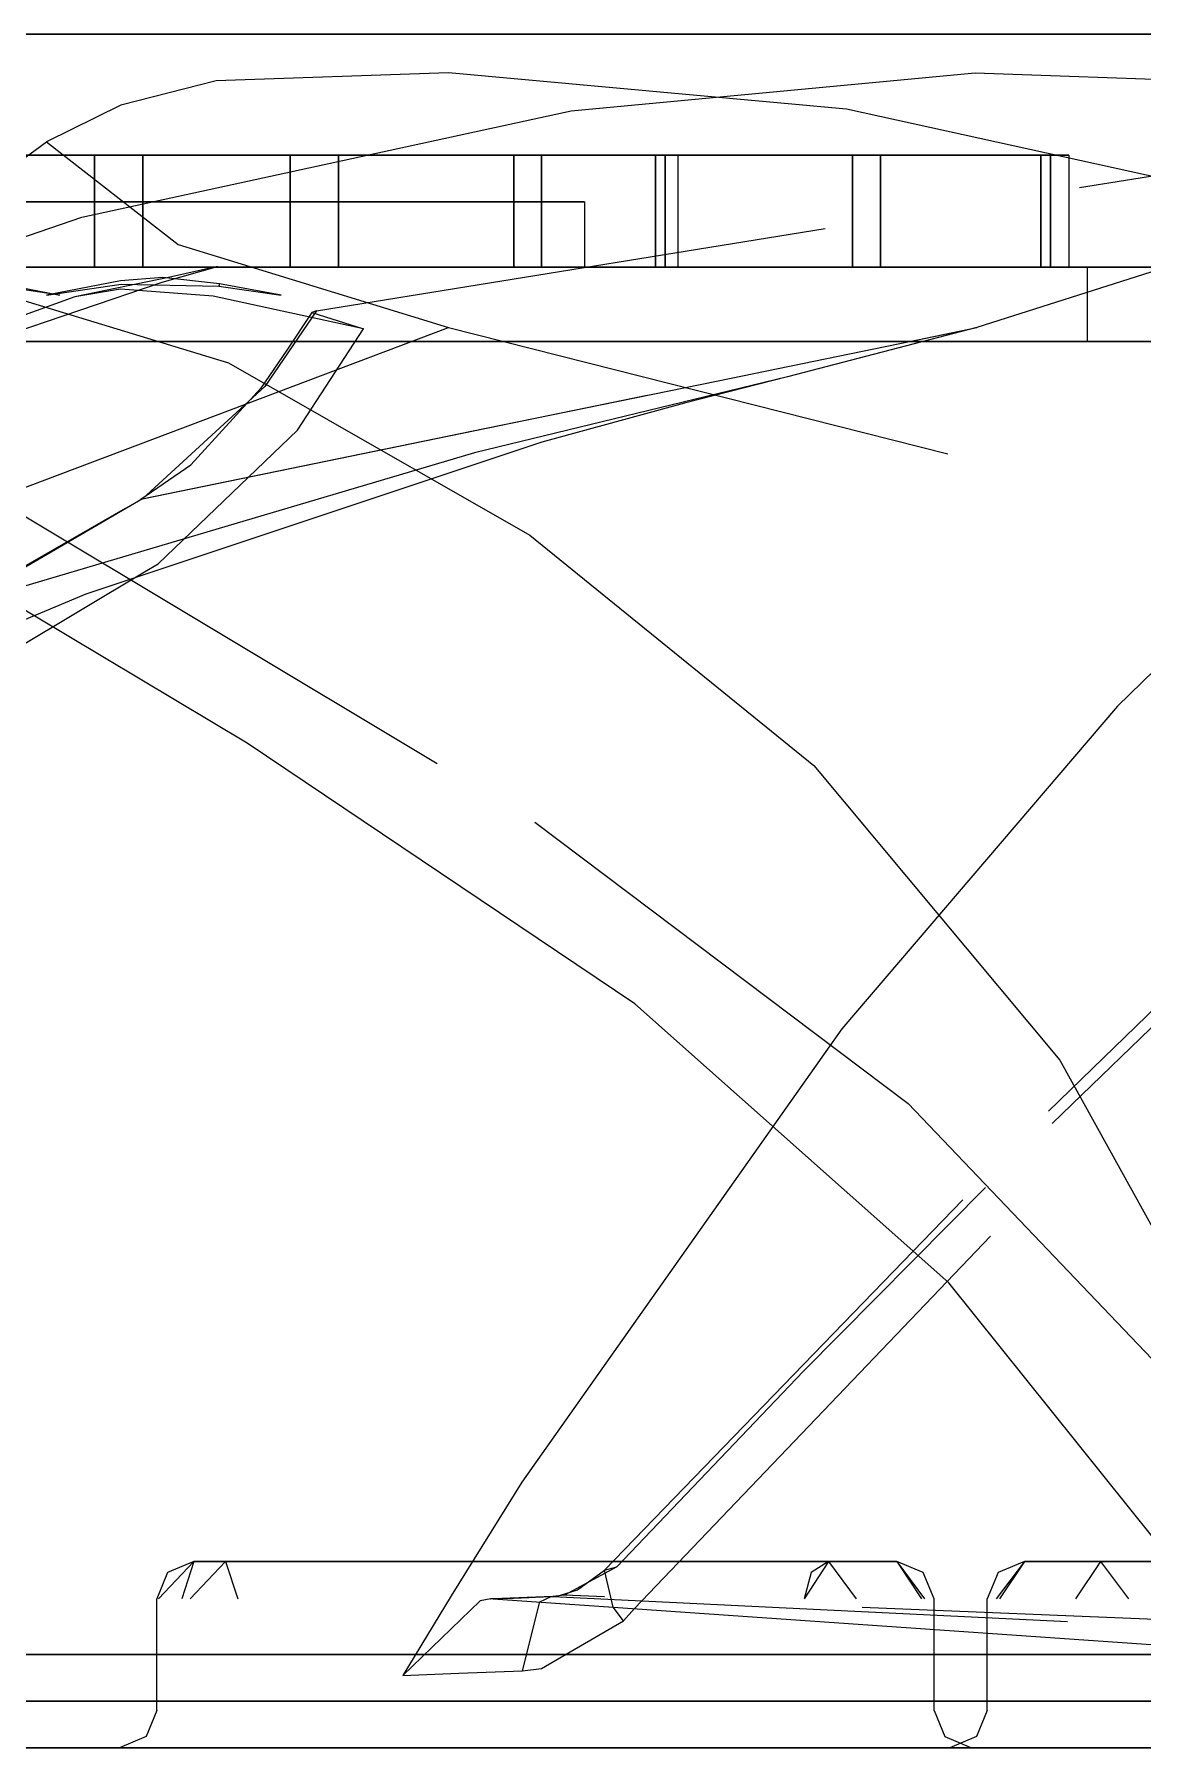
# Model space of a CAD drawing. Header units: metres. Extents: x 6 to 410, y 10 to 287.
# Drawn here: x 139.61 to 146.06, y 112.17 to 122.15 of the extents above; entities that cross this region are included whole.
import ezdxf

# ---------------------------------------------------------------- set-up
doc = ezdxf.new("R2010")
doc.units = ezdxf.units.M
doc.linetypes.add('DASHED', pattern=[4.5, 3, -1.5])
doc.layers.add('HIDDEN', color=9, linetype='DASHED')
doc.layers.add('VISIBLE', color=3, linetype='Continuous')

msp = doc.modelspace()

# ---------------------------------------------------------------- linework, layer by layer
at = {"layer": 'HIDDEN'}
for p, q in [((138.3383, 120.5362), (139.678, 121.5196)), ((141.2492, 120.5362), (147.3409, 121.5196)), ((139.9575, 121.4409), (139.9575, 120.7903)), ((141.0964, 121.4409), (139.9575, 121.4409)), ((139.9575, 120.7903), (139.9575, 121.4409)), ((139.9575, 121.4409), (141.0964, 121.4409)), ((140.2392, 120.7903), (140.2392, 121.4409)), ((140.2392, 121.4409), (141.3781, 121.4409)), ((140.2392, 121.4409), (140.2392, 120.7903)), ((141.3781, 121.4409), (140.2392, 121.4409)), ((141.0964, 120.7903), (141.0964, 121.4409)), ((141.0964, 121.4409), (141.0964, 120.7903)), ((141.3781, 121.4409), (141.3781, 120.7903)), ((141.3781, 120.7903), (141.3781, 121.4409)), ((142.3979, 121.4409), (142.3979, 120.7903)), ((144.3706, 121.4409), (142.3979, 121.4409)), ((142.3979, 120.7903), (142.3979, 121.4409)), ((142.3979, 121.4409), (144.3706, 121.4409)), ((142.5605, 120.7903), (142.5605, 121.4409)), ((142.5605, 121.4409), (144.5332, 121.4409)), ((142.5605, 121.4409), (142.5605, 120.7903)), ((144.5332, 121.4409), (142.5605, 121.4409)), ((143.2236, 121.4409), (143.2236, 120.7903)), ((145.4669, 121.4409), (143.2236, 121.4409)), ((143.2236, 120.7903), (143.2236, 121.4409)), ((143.2236, 121.4409), (145.4669, 121.4409)), ((143.2801, 121.4409), (143.2801, 120.7903)), ((143.2801, 120.7903), (143.2801, 121.4409)), ((145.5233, 121.4409), (143.2801, 121.4409)), ((143.2801, 121.4409), (145.5233, 121.4409)), ((143.3527, 121.4409), (143.3527, 120.7903)), ((144.3706, 120.7903), (144.3706, 121.4409)), ((144.3706, 121.4409), (144.3706, 120.7903)), ((144.5332, 121.4409), (144.5332, 120.7903)), ((144.5332, 120.7903), (144.5332, 121.4409)), ((145.4669, 120.7903), (145.4669, 121.4409)), ((145.4669, 121.4409), (145.4669, 120.7903)), ((145.5233, 120.7903), (145.5233, 121.4409)), ((145.5233, 121.4409), (145.5233, 120.7903)), ((145.63, 121.4409), (145.63, 120.7903)), ((142.8105, 121.1698), (142.8105, 120.7903)), ((139.9575, 120.7903), (141.0964, 120.7903)), ((141.0964, 120.7903), (139.9575, 120.7903)), ((141.3781, 120.7903), (140.2392, 120.7903)), ((140.2392, 120.7903), (141.3781, 120.7903)), ((142.3979, 120.7903), (144.3706, 120.7903)), ((144.3706, 120.7903), (142.3979, 120.7903)), ((144.5332, 120.7903), (142.5605, 120.7903)), ((142.5605, 120.7903), (144.5332, 120.7903)), ((143.2236, 120.7903), (145.4669, 120.7903)), ((145.4669, 120.7903), (143.2236, 120.7903)), ((143.2801, 120.7903), (145.5233, 120.7903)), ((145.5233, 120.7903), (143.2801, 120.7903)), ((145.7385, 120.3565), (145.7385, 120.7903)), ((139.3793, 119.442), (142.0178, 120.4385)), ((140.2372, 119.4412), (145.095, 120.4379)), ((140.7212, 113.2533), (140.5368, 113.2533)), ((140.5368, 113.2533), (140.7212, 113.2533)), ((144.2301, 113.2533), (144.6292, 113.2533)), ((144.6292, 113.2533), (144.2301, 113.2533)), ((145.8143, 113.2533), (145.371, 113.2533)), ((145.371, 113.2533), (145.8143, 113.2533)), ((142.626, 113.0498), (151.8207, 112.5992)), ((151.9197, 112.6761), (142.6942, 113.0576)), ((140.3199, 112.3858), (140.3199, 113.0365)), ((140.3199, 112.3858), (140.3199, 113.0365)), ((144.8461, 112.3858), (144.8461, 113.0365)), ((144.8461, 112.3858), (144.8461, 113.0365)), ((145.1541, 112.3858), (145.1541, 113.0365)), ((145.1541, 112.3858), (145.1541, 113.0365)), ((140.3086, 112.1689), (140.1243, 112.1689)), ((140.1243, 112.1689), (140.3086, 112.1689)), ((144.5524, 112.1689), (144.9516, 112.1689)), ((144.9516, 112.1689), (144.5524, 112.1689)), ((145.524, 112.1689), (145.0807, 112.1689)), ((145.0807, 112.1689), (145.524, 112.1689))]:
    msp.add_line(p, q, dxfattribs=at)
for points in [[(158.7857, 113.364), (157.0257, 115.3501), (155.2781, 116.868), (152.5574, 118.6884), (149.5259, 120.2246), (146.9989, 121.1234), (144.3348, 121.7092), (142.0193, 121.9203), (140.6666, 121.8751)], [(140.6666, 121.8751), (140.1107, 121.7325)], [(140.1107, 121.7325), (139.678, 121.5196)], [(139.678, 121.5196), (140.445, 120.9216)], [(139.9575, 121.4409), (139.7624, 121.4409), (139.564, 121.4409), (139.3625, 121.4409), (139.1581, 121.4409), (138.9511, 121.4409), (138.7417, 121.4409), (138.5301, 121.4409), (138.3165, 121.4409), (138.1013, 121.4409), (137.8847, 121.4409), (137.6668, 121.4409), (137.448, 121.4409), (137.2286, 121.4409), (137.0087, 121.4409)], [(137.0087, 121.4409), (137.3137, 121.4409), (137.6183, 121.4409), (137.9218, 121.4409), (138.2241, 121.4409), (138.5247, 121.4409), (138.8233, 121.4409), (139.1195, 121.4409), (139.4129, 121.4409), (139.7033, 121.4409), (139.9902, 121.4409), (140.2733, 121.4409), (140.5522, 121.4409), (140.8267, 121.4409), (141.0964, 121.4409)], [(137.0087, 121.4409), (137.2286, 121.4409), (137.448, 121.4409), (137.6668, 121.4409), (137.8847, 121.4409), (138.1013, 121.4409), (138.3165, 121.4409), (138.5301, 121.4409), (138.7417, 121.4409), (138.9511, 121.4409), (139.1581, 121.4409), (139.3625, 121.4409), (139.564, 121.4409), (139.7624, 121.4409), (139.9575, 121.4409)], [(141.0964, 121.4409), (140.8267, 121.4409), (140.5522, 121.4409), (140.2733, 121.4409), (139.9902, 121.4409), (139.7033, 121.4409), (139.4129, 121.4409), (139.1195, 121.4409), (138.8233, 121.4409), (138.5247, 121.4409), (138.2241, 121.4409), (137.9218, 121.4409), (137.6183, 121.4409), (137.3137, 121.4409), (137.0087, 121.4409)], [(142.3979, 121.4409), (142.2799, 121.4409), (142.1558, 121.4409), (142.0255, 121.4409), (141.8894, 121.4409), (141.7474, 121.4409), (141.5999, 121.4409), (141.4469, 121.4409), (141.2887, 121.4409), (141.1254, 121.4409), (140.9571, 121.4409), (140.7842, 121.4409), (140.6068, 121.4409), (140.425, 121.4409), (140.2392, 121.4409)], [(140.2392, 121.4409), (140.425, 121.4409), (140.6068, 121.4409), (140.7842, 121.4409), (140.9571, 121.4409), (141.1254, 121.4409), (141.2887, 121.4409), (141.4469, 121.4409), (141.5999, 121.4409), (141.7474, 121.4409), (141.8894, 121.4409), (142.0255, 121.4409), (142.1558, 121.4409), (142.2799, 121.4409), (142.3979, 121.4409)], [(141.3781, 121.4409), (141.6369, 121.4409), (141.8898, 121.4409), (142.1366, 121.4409), (142.3771, 121.4409), (142.6109, 121.4409), (142.8377, 121.4409), (143.0573, 121.4409), (143.2693, 121.4409), (143.4736, 121.4409), (143.67, 121.4409), (143.858, 121.4409), (144.0376, 121.4409), (144.2085, 121.4409), (144.3706, 121.4409)], [(144.3706, 121.4409), (144.2085, 121.4409), (144.0376, 121.4409), (143.858, 121.4409), (143.67, 121.4409), (143.4736, 121.4409), (143.2693, 121.4409), (143.0573, 121.4409), (142.8377, 121.4409), (142.6109, 121.4409), (142.3771, 121.4409), (142.1366, 121.4409), (141.8898, 121.4409), (141.6369, 121.4409), (141.3781, 121.4409)], [(143.2236, 121.4409), (143.1946, 121.4409), (143.1627, 121.4409), (143.1279, 121.4409), (143.0903, 121.4409), (143.0498, 121.4409), (143.0064, 121.4409), (142.9603, 121.4409), (142.9114, 121.4409), (142.8597, 121.4409), (142.8052, 121.4409), (142.7481, 121.4409), (142.6882, 121.4409), (142.6257, 121.4409), (142.5605, 121.4409)], [(142.5605, 121.4409), (142.6257, 121.4409), (142.6882, 121.4409), (142.7481, 121.4409), (142.8052, 121.4409), (142.8597, 121.4409), (142.9114, 121.4409), (142.9603, 121.4409), (143.0064, 121.4409), (143.0498, 121.4409), (143.0903, 121.4409), (143.1279, 121.4409), (143.1627, 121.4409), (143.1946, 121.4409), (143.2236, 121.4409)], [(143.2801, 121.4409), (143.2901, 121.4409), (143.2993, 121.4409), (143.3078, 121.4409), (143.3156, 121.4409), (143.3227, 121.4409), (143.329, 121.4409), (143.3345, 121.4409), (143.3393, 121.4409), (143.3434, 121.4409), (143.3468, 121.4409), (143.3494, 121.4409), (143.3512, 121.4409), (143.3523, 121.4409), (143.3527, 121.4409)], [(143.3527, 121.4409), (143.3523, 121.4409), (143.3512, 121.4409), (143.3494, 121.4409), (143.3468, 121.4409), (143.3434, 121.4409), (143.3393, 121.4409), (143.3345, 121.4409), (143.329, 121.4409), (143.3227, 121.4409), (143.3156, 121.4409), (143.3078, 121.4409), (143.2993, 121.4409), (143.2901, 121.4409), (143.2801, 121.4409)], [(144.5332, 121.4409), (144.626, 121.4409), (144.715, 121.4409), (144.8, 121.4409), (144.8811, 121.4409), (144.9582, 121.4409), (145.0313, 121.4409), (145.1003, 121.4409), (145.1652, 121.4409), (145.226, 121.4409), (145.2826, 121.4409), (145.335, 121.4409), (145.3832, 121.4409), (145.4272, 121.4409), (145.4669, 121.4409)], [(145.4669, 121.4409), (145.4272, 121.4409), (145.3832, 121.4409), (145.335, 121.4409), (145.2826, 121.4409), (145.226, 121.4409), (145.1652, 121.4409), (145.1003, 121.4409), (145.0313, 121.4409), (144.9582, 121.4409), (144.8811, 121.4409), (144.8, 121.4409), (144.715, 121.4409), (144.626, 121.4409), (144.5332, 121.4409)], [(145.5233, 121.4409), (145.538, 121.4409), (145.5516, 121.4409), (145.5641, 121.4409), (145.5755, 121.4409), (145.5859, 121.4409), (145.5952, 121.4409), (145.6033, 121.4409), (145.6104, 121.4409), (145.6164, 121.4409), (145.6213, 121.4409), (145.6251, 121.4409), (145.6279, 121.4409), (145.6295, 121.4409), (145.63, 121.4409)], [(145.63, 121.4409), (145.6295, 121.4409), (145.6279, 121.4409), (145.6251, 121.4409), (145.6213, 121.4409), (145.6164, 121.4409), (145.6104, 121.4409), (145.6033, 121.4409), (145.5952, 121.4409), (145.5859, 121.4409), (145.5755, 121.4409), (145.5641, 121.4409), (145.5516, 121.4409), (145.538, 121.4409), (145.5233, 121.4409)], [(136.846, 121.1698), (137.5138, 121.1698), (138.1732, 121.1698), (138.8159, 121.1698), (139.4339, 121.1698), (140.0193, 121.1698), (140.5648, 121.1698), (141.0635, 121.1698), (141.5092, 121.1698), (141.8963, 121.1698), (142.2198, 121.1698), (142.4758, 121.1698), (142.6609, 121.1698), (142.773, 121.1698), (142.8105, 121.1698)], [(142.8105, 121.1698), (142.773, 121.1698), (142.6609, 121.1698), (142.4758, 121.1698), (142.2198, 121.1698), (141.8963, 121.1698), (141.5092, 121.1698), (141.0635, 121.1698), (140.5648, 121.1698), (140.0193, 121.1698), (139.4339, 121.1698), (138.8159, 121.1698), (138.1732, 121.1698), (137.5138, 121.1698), (136.846, 121.1698)], [(140.445, 120.9216), (142.0178, 120.4385)], [(126.6522, 120.7903), (126.9078, 120.7903), (127.6617, 120.7903), (128.8762, 120.7903), (130.4903, 120.7903), (132.4231, 120.7903), (134.5777, 120.7903), (136.846, 120.7903), (139.1143, 120.7903), (141.2689, 120.7903), (143.2017, 120.7903), (144.8158, 120.7903), (146.0303, 120.7903), (146.7842, 120.7903), (147.0398, 120.7903)], [(147.0398, 120.7903), (146.7842, 120.7903), (146.0303, 120.7903), (144.8158, 120.7903), (143.2017, 120.7903), (141.2689, 120.7903), (139.1143, 120.7903), (136.846, 120.7903), (134.5777, 120.7903), (132.4231, 120.7903), (130.4903, 120.7903), (128.8762, 120.7903), (127.6617, 120.7903), (126.9078, 120.7903), (126.6522, 120.7903)], [(145.7385, 120.7903), (145.5155, 120.7903), (144.8578, 120.7903), (143.7984, 120.7903), (142.3904, 120.7903), (140.7043, 120.7903), (138.8248, 120.7903), (136.846, 120.7903), (134.8672, 120.7903), (132.9877, 120.7903), (131.3016, 120.7903), (129.8936, 120.7903), (128.8342, 120.7903), (128.1765, 120.7903), (127.9535, 120.7903)], [(127.9535, 120.7903), (128.1765, 120.7903), (128.8342, 120.7903), (129.8936, 120.7903), (131.3016, 120.7903), (132.9877, 120.7903), (134.8672, 120.7903), (136.846, 120.7903), (138.8248, 120.7903), (140.7043, 120.7903), (142.3904, 120.7903), (143.7984, 120.7903), (144.8578, 120.7903), (145.5155, 120.7903), (145.7385, 120.7903)], [(135.9156, 118.6656), (137.4235, 119.5409), (139.2086, 120.3146), (140.3517, 120.7026), (140.674, 120.794)], [(136.846, 120.7903), (138.0177, 120.7903), (139.1747, 120.7903), (140.3024, 120.7903), (141.3866, 120.7903), (142.4137, 120.7903), (143.3708, 120.7903), (144.2458, 120.7903), (145.0278, 120.7903), (145.7069, 120.7903), (146.2746, 120.7903), (146.7237, 120.7903), (147.0486, 120.7903), (147.2451, 120.7903), (147.3109, 120.7903)], [(147.3109, 120.7903), (147.2451, 120.7903), (147.0486, 120.7903), (146.7237, 120.7903), (146.2746, 120.7903), (145.7069, 120.7903), (145.0278, 120.7903), (144.2458, 120.7903), (143.3708, 120.7903), (142.4137, 120.7903), (141.3866, 120.7903), (140.3024, 120.7903), (139.1747, 120.7903), (138.0177, 120.7903), (136.846, 120.7903)], [(136.846, 120.7903), (137.5138, 120.7903), (138.1732, 120.7903), (138.8159, 120.7903), (139.4339, 120.7903), (140.0193, 120.7903), (140.5648, 120.7903), (141.0635, 120.7903), (141.5092, 120.7903), (141.8963, 120.7903), (142.2198, 120.7903), (142.4758, 120.7903), (142.6609, 120.7903), (142.773, 120.7903), (142.8105, 120.7903)], [(142.8105, 120.7903), (142.773, 120.7903), (142.6609, 120.7903), (142.4758, 120.7903), (142.2198, 120.7903), (141.8963, 120.7903), (141.5092, 120.7903), (141.0635, 120.7903), (140.5648, 120.7903), (140.0193, 120.7903), (139.4339, 120.7903), (138.8159, 120.7903), (138.1732, 120.7903), (137.5138, 120.7903), (136.846, 120.7903)], [(137.0087, 120.7903), (137.2286, 120.7903), (137.448, 120.7903), (137.6668, 120.7903), (137.8847, 120.7903), (138.1013, 120.7903), (138.3165, 120.7903), (138.5301, 120.7903), (138.7417, 120.7903), (138.9511, 120.7903), (139.1581, 120.7903), (139.3625, 120.7903), (139.564, 120.7903), (139.7624, 120.7903), (139.9575, 120.7903)], [(141.0964, 120.7903), (140.8267, 120.7903), (140.5522, 120.7903), (140.2733, 120.7903), (139.9902, 120.7903), (139.7033, 120.7903), (139.4129, 120.7903), (139.1195, 120.7903), (138.8233, 120.7903), (138.5247, 120.7903), (138.2241, 120.7903), (137.9218, 120.7903), (137.6183, 120.7903), (137.3137, 120.7903), (137.0087, 120.7903)], [(139.9575, 120.7903), (139.7624, 120.7903), (139.564, 120.7903), (139.3625, 120.7903), (139.1581, 120.7903), (138.9511, 120.7903), (138.7417, 120.7903), (138.5301, 120.7903), (138.3165, 120.7903), (138.1013, 120.7903), (137.8847, 120.7903), (137.6668, 120.7903), (137.448, 120.7903), (137.2286, 120.7903), (137.0087, 120.7903)], [(137.0087, 120.7903), (137.3137, 120.7903), (137.6183, 120.7903), (137.9218, 120.7903), (138.2241, 120.7903), (138.5247, 120.7903), (138.8233, 120.7903), (139.1195, 120.7903), (139.4129, 120.7903), (139.7033, 120.7903), (139.9902, 120.7903), (140.2733, 120.7903), (140.5522, 120.7903), (140.8267, 120.7903), (141.0964, 120.7903)], [(140.674, 120.794), (140.3886, 120.7305), (139.8434, 120.6167)], [(140.3558, 120.7297), (140.1091, 120.711)], [(140.2392, 120.7903), (140.425, 120.7903), (140.6068, 120.7903), (140.7842, 120.7903), (140.9571, 120.7903), (141.1254, 120.7903), (141.2887, 120.7903), (141.4469, 120.7903), (141.5999, 120.7903), (141.7474, 120.7903), (141.8894, 120.7903), (142.0255, 120.7903), (142.1558, 120.7903), (142.2799, 120.7903), (142.3979, 120.7903)], [(142.3979, 120.7903), (142.2799, 120.7903), (142.1558, 120.7903), (142.0255, 120.7903), (141.8894, 120.7903), (141.7474, 120.7903), (141.5999, 120.7903), (141.4469, 120.7903), (141.2887, 120.7903), (141.1254, 120.7903), (140.9571, 120.7903), (140.7842, 120.7903), (140.6068, 120.7903), (140.425, 120.7903), (140.2392, 120.7903)], [(140.6851, 120.6935), (140.3558, 120.7297)], [(144.3706, 120.7903), (144.2085, 120.7903), (144.0376, 120.7903), (143.858, 120.7903), (143.67, 120.7903), (143.4736, 120.7903), (143.2693, 120.7903), (143.0573, 120.7903), (142.8377, 120.7903), (142.6109, 120.7903), (142.3771, 120.7903), (142.1366, 120.7903), (141.8898, 120.7903), (141.6369, 120.7903), (141.3781, 120.7903)], [(141.3781, 120.7903), (141.6369, 120.7903), (141.8898, 120.7903), (142.1366, 120.7903), (142.3771, 120.7903), (142.6109, 120.7903), (142.8377, 120.7903), (143.0573, 120.7903), (143.2693, 120.7903), (143.4736, 120.7903), (143.67, 120.7903), (143.858, 120.7903), (144.0376, 120.7903), (144.2085, 120.7903), (144.3706, 120.7903)], [(142.5605, 120.7903), (142.6257, 120.7903), (142.6882, 120.7903), (142.7481, 120.7903), (142.8052, 120.7903), (142.8597, 120.7903), (142.9114, 120.7903), (142.9603, 120.7903), (143.0064, 120.7903), (143.0498, 120.7903), (143.0903, 120.7903), (143.1279, 120.7903), (143.1627, 120.7903), (143.1946, 120.7903), (143.2236, 120.7903)], [(143.2236, 120.7903), (143.1946, 120.7903), (143.1627, 120.7903), (143.1279, 120.7903), (143.0903, 120.7903), (143.0498, 120.7903), (143.0064, 120.7903), (142.9603, 120.7903), (142.9114, 120.7903), (142.8597, 120.7903), (142.8052, 120.7903), (142.7481, 120.7903), (142.6882, 120.7903), (142.6257, 120.7903), (142.5605, 120.7903)], [(143.2801, 120.7903), (143.2901, 120.7903), (143.2993, 120.7903), (143.3078, 120.7903), (143.3156, 120.7903), (143.3227, 120.7903), (143.329, 120.7903), (143.3345, 120.7903), (143.3393, 120.7903), (143.3434, 120.7903), (143.3468, 120.7903), (143.3494, 120.7903), (143.3512, 120.7903), (143.3523, 120.7903), (143.3527, 120.7903)], [(143.3527, 120.7903), (143.3523, 120.7903), (143.3512, 120.7903), (143.3494, 120.7903), (143.3468, 120.7903), (143.3434, 120.7903), (143.3393, 120.7903), (143.3345, 120.7903), (143.329, 120.7903), (143.3227, 120.7903), (143.3156, 120.7903), (143.3078, 120.7903), (143.2993, 120.7903), (143.2901, 120.7903), (143.2801, 120.7903)], [(145.4669, 120.7903), (145.4272, 120.7903), (145.3832, 120.7903), (145.335, 120.7903), (145.2826, 120.7903), (145.226, 120.7903), (145.1652, 120.7903), (145.1003, 120.7903), (145.0313, 120.7903), (144.9582, 120.7903), (144.8811, 120.7903), (144.8, 120.7903), (144.715, 120.7903), (144.626, 120.7903), (144.5332, 120.7903)], [(144.5332, 120.7903), (144.626, 120.7903), (144.715, 120.7903), (144.8, 120.7903), (144.8811, 120.7903), (144.9582, 120.7903), (145.0313, 120.7903), (145.1003, 120.7903), (145.1652, 120.7903), (145.226, 120.7903), (145.2826, 120.7903), (145.335, 120.7903), (145.3832, 120.7903), (145.4272, 120.7903), (145.4669, 120.7903)], [(145.5233, 120.7903), (145.538, 120.7903), (145.5516, 120.7903), (145.5641, 120.7903), (145.5755, 120.7903), (145.5859, 120.7903), (145.5952, 120.7903), (145.6033, 120.7903), (145.6104, 120.7903), (145.6164, 120.7903), (145.6213, 120.7903), (145.6251, 120.7903), (145.6279, 120.7903), (145.6295, 120.7903), (145.63, 120.7903)], [(145.63, 120.7903), (145.6295, 120.7903), (145.6279, 120.7903), (145.6251, 120.7903), (145.6213, 120.7903), (145.6164, 120.7903), (145.6104, 120.7903), (145.6033, 120.7903), (145.5952, 120.7903), (145.5859, 120.7903), (145.5755, 120.7903), (145.5641, 120.7903), (145.5516, 120.7903), (145.538, 120.7903), (145.5233, 120.7903)], [(139.7563, 120.6276), (139.3196, 120.6915)], [(139.3223, 120.711), (139.7563, 120.6276)], [(139.3232, 120.6623), (140.738, 120.2325), (142.4924, 119.23), (144.1454, 117.8888), (145.5781, 116.1724), (146.9355, 113.7152)], [(140.1091, 120.711), (139.6788, 120.6276)], [(139.6788, 120.6276), (140.1128, 120.6915)], [(140.1092, 120.6623), (139.8434, 120.6167)], [(140.6477, 120.6216), (140.1092, 120.6623)], [(140.1128, 120.6915), (140.6823, 120.6782)], [(141.5234, 120.4303), (140.6477, 120.6216)], [(140.6851, 120.6935), (140.6823, 120.6782)], [(140.6823, 120.6782), (141.0453, 120.6276)], [(141.0453, 120.6276), (140.6851, 120.6935)], [(139.8434, 120.6167), (138.3415, 120.0779), (136.846, 119.2615)], [(141.2234, 120.5262), (141.0767, 120.3074), (140.9255, 120.0845)], [(141.2492, 120.5362), (140.9487, 120.0942)], [(141.2492, 120.5362), (141.2234, 120.5262)], [(141.2234, 120.5262), (141.5234, 120.4303)], [(141.1397, 119.8403), (141.5234, 120.4303)], [(142.0178, 120.4385), (146.5346, 119.2964), (149.7082, 118.2269), (153.6674, 116.4797), (156.3257, 114.8925), (158.5111, 113.1416)], [(147.0398, 120.3565), (146.7842, 120.3565), (146.0303, 120.3565), (144.8158, 120.3565), (143.2017, 120.3565), (141.2689, 120.3565), (139.1143, 120.3565), (136.846, 120.3565), (134.5777, 120.3565), (132.4231, 120.3565), (130.4903, 120.3565), (128.8762, 120.3565), (127.6617, 120.3565), (126.9078, 120.3565), (126.6522, 120.3565)], [(126.6522, 120.3565), (126.9078, 120.3565), (127.6617, 120.3565), (128.8762, 120.3565), (130.4903, 120.3565), (132.4231, 120.3565), (134.5777, 120.3565), (136.846, 120.3565), (139.1143, 120.3565), (141.2689, 120.3565), (143.2017, 120.3565), (144.8158, 120.3565), (146.0303, 120.3565), (146.7842, 120.3565), (147.0398, 120.3565)], [(127.9535, 120.3565), (128.1765, 120.3565), (128.8342, 120.3565), (129.8936, 120.3565), (131.3016, 120.3565), (132.9877, 120.3565), (134.8672, 120.3565), (136.846, 120.3565), (138.8248, 120.3565), (140.7043, 120.3565), (142.3904, 120.3565), (143.7984, 120.3565), (144.8578, 120.3565), (145.5155, 120.3565), (145.7385, 120.3565)], [(145.7385, 120.3565), (145.5155, 120.3565), (144.8578, 120.3565), (143.7984, 120.3565), (142.3904, 120.3565), (140.7043, 120.3565), (138.8248, 120.3565), (136.846, 120.3565), (134.8672, 120.3565), (132.9877, 120.3565), (131.3016, 120.3565), (129.8936, 120.3565), (128.8342, 120.3565), (128.1765, 120.3565), (127.9535, 120.3565)], [(140.2361, 119.441), (142.2278, 119.8497), (143.5883, 120.1288), (144.2866, 120.2721), (144.9854, 120.4155)], [(140.2281, 119.438), (140.5184, 119.6394), (140.9255, 120.0844)], [(140.9487, 120.0942), (140.2372, 119.4412)], [(140.3274, 119.0621), (141.1397, 119.8403)], [(140.2372, 119.4412), (136.0382, 116.9876)], [(136.0468, 116.9931), (137.5367, 117.891), (140.2281, 119.4381)], [(139.3793, 119.442), (142.5216, 117.5584), (144.6939, 115.9206), (146.2846, 114.2521), (147.0532, 113.2217)], [(149.0327, 119.4411), (147.6893, 117.8889), (145.1455, 115.4309), (144.0828, 114.3595), (142.9988, 113.2217)], [(142.9268, 113.2026), (145.5109, 115.8759), (146.3128, 116.653), (147.4617, 117.7731), (148.0767, 118.4309), (148.7769, 119.3118)], [(146.5072, 112.9082), (144.9315, 114.8755), (143.103, 116.5007), (140.8465, 118.018), (139.101, 119.0621)], [(140.248, 119.0149), (140.3274, 119.0621)], [(143.1007, 112.9792), (146.6978, 116.7393), (148.732, 119.0621)], [(140.5368, 113.2533), (140.3834, 113.1898), (140.3199, 113.0365)], [(140.5368, 113.2533), (140.3834, 113.1898), (140.3199, 113.0365)], [(140.5368, 113.2533), (140.3305, 113.0365)], [(140.5368, 113.2533), (140.3305, 113.0365)], [(140.5368, 113.2533), (140.4658, 113.0365)], [(140.5368, 113.2533), (140.4658, 113.0365)], [(140.7212, 113.2533), (140.5149, 113.0365)], [(140.7212, 113.2533), (140.5149, 113.0365)], [(140.5368, 113.2533), (140.825, 113.2533), (141.1102, 113.2533), (141.3923, 113.2533), (141.6711, 113.2533), (141.9463, 113.2533), (142.2177, 113.2533), (142.4851, 113.2533), (142.7484, 113.2533), (143.0074, 113.2533), (143.2617, 113.2533), (143.5114, 113.2533), (143.7561, 113.2533), (143.9957, 113.2533), (144.2301, 113.2533)], [(144.2301, 113.2533), (143.9957, 113.2533), (143.7561, 113.2533), (143.5114, 113.2533), (143.2617, 113.2533), (143.0074, 113.2533), (142.7484, 113.2533), (142.4851, 113.2533), (142.2177, 113.2533), (141.9463, 113.2533), (141.6711, 113.2533), (141.3923, 113.2533), (141.1102, 113.2533), (140.825, 113.2533), (140.5368, 113.2533)], [(140.7212, 113.2533), (140.7919, 113.0365)], [(144.6292, 113.2533), (144.3814, 113.2533), (144.128, 113.2533), (143.8692, 113.2533), (143.6051, 113.2533), (143.3359, 113.2533), (143.062, 113.2533), (142.7834, 113.2533), (142.5003, 113.2533), (142.2131, 113.2533), (141.9218, 113.2533), (141.6268, 113.2533), (141.3282, 113.2533), (141.0262, 113.2533), (140.7212, 113.2533)], [(140.7212, 113.2533), (141.0262, 113.2533), (141.3282, 113.2533), (141.6268, 113.2533), (141.9218, 113.2533), (142.2131, 113.2533), (142.5003, 113.2533), (142.7834, 113.2533), (143.062, 113.2533), (143.3359, 113.2533), (143.6051, 113.2533), (143.8692, 113.2533), (144.128, 113.2533), (144.3814, 113.2533), (144.6292, 113.2533)], [(140.7212, 113.2533), (140.7919, 113.0365)], [(144.2301, 113.2533), (144.0881, 113.0365)], [(144.2301, 113.2533), (144.1296, 113.1898), (144.0881, 113.0365)], [(144.2301, 113.2533), (144.3912, 113.0365)], [(144.2301, 113.2533), (144.3912, 113.0365)], [(144.6292, 113.2533), (144.7714, 113.0365)], [(144.6292, 113.2533), (144.7904, 113.0365)], [(144.6292, 113.2533), (144.7904, 113.0365)], [(144.6292, 113.2533), (144.7714, 113.0365)], [(144.8461, 113.0365), (144.7826, 113.1898), (144.6292, 113.2533)], [(144.8461, 113.0365), (144.7826, 113.1898), (144.6292, 113.2533)], [(145.371, 113.2533), (145.2176, 113.1898), (145.1541, 113.0365)], [(145.371, 113.2533), (145.2176, 113.1898), (145.1541, 113.0365)], [(145.371, 113.2533), (145.207, 113.0365)], [(145.371, 113.2533), (145.207, 113.0365)], [(145.371, 113.2533), (145.2258, 113.0365)], [(145.371, 113.2533), (145.2258, 113.0365)], [(145.371, 113.2533), (145.5684, 113.2533), (145.7595, 113.2533), (145.9439, 113.2533), (146.1217, 113.2533), (146.2925, 113.2533), (146.4564, 113.2533), (146.6133, 113.2533), (146.7629, 113.2533), (146.9052, 113.2533), (147.04, 113.2533), (147.1673, 113.2533), (147.2871, 113.2533), (147.3991, 113.2533), (147.5033, 113.2533)], [(147.5033, 113.2533), (147.3991, 113.2533), (147.2871, 113.2533), (147.1673, 113.2533), (147.04, 113.2533), (146.9052, 113.2533), (146.7629, 113.2533), (146.6133, 113.2533), (146.4564, 113.2533), (146.2925, 113.2533), (146.1217, 113.2533), (145.9439, 113.2533), (145.7595, 113.2533), (145.5684, 113.2533), (145.371, 113.2533)], [(145.8143, 113.2533), (145.6692, 113.0365)], [(145.8143, 113.2533), (145.6692, 113.0365)], [(145.8143, 113.2533), (145.9781, 113.0365)], [(148.0706, 113.2533), (147.9606, 113.2533), (147.8423, 113.2533), (147.7158, 113.2533), (147.5812, 113.2533), (147.4386, 113.2533), (147.2881, 113.2533), (147.1298, 113.2533), (146.9638, 113.2533), (146.7903, 113.2533), (146.6094, 113.2533), (146.4212, 113.2533), (146.2258, 113.2533), (146.0235, 113.2533), (145.8143, 113.2533)], [(145.8143, 113.2533), (146.0235, 113.2533), (146.2258, 113.2533), (146.4212, 113.2533), (146.6094, 113.2533), (146.7903, 113.2533), (146.9638, 113.2533), (147.1298, 113.2533), (147.2881, 113.2533), (147.4386, 113.2533), (147.5812, 113.2533), (147.7158, 113.2533), (147.8423, 113.2533), (147.9606, 113.2533), (148.0706, 113.2533)], [(145.8143, 113.2533), (145.9781, 113.0365)], [(142.6703, 113.0565), (142.7686, 113.0879), (142.9265, 113.2023)], [(142.9988, 113.2217), (142.6942, 113.0576)], [(142.9266, 113.2023), (142.9268, 113.2026)], [(142.9777, 112.9878), (142.9266, 113.2023)], [(142.9268, 113.2026), (142.9988, 113.2217)], [(142.2657, 113.0367), (142.3108, 113.0379), (142.3556, 113.0391), (142.3989, 113.0402), (142.4415, 113.0416), (142.4858, 113.0435), (142.5254, 113.0453), (142.6155, 113.0499)], [(142.626, 113.0498), (142.2778, 113.0365)], [(142.5496, 113.0175), (142.6155, 113.0499)], [(142.6155, 113.0499), (142.6426, 113.0522), (142.6703, 113.0565)], [(142.6155, 113.0499), (142.6155, 113.0499)], [(142.6155, 113.0499), (142.626, 113.0498)], [(142.6942, 113.0576), (142.626, 113.0498)], [(147.4736, 112.7111), (147.2071, 112.7111), (146.4211, 112.7111), (145.155, 112.7111), (143.4722, 112.7111), (141.4571, 112.7111), (139.2109, 112.7111), (136.846, 112.7111), (134.4811, 112.7111), (132.2349, 112.7111), (130.2198, 112.7111), (128.537, 112.7111), (127.2709, 112.7111), (126.4849, 112.7111), (126.2184, 112.7111)], [(126.2184, 112.7111), (126.4849, 112.7111), (127.2709, 112.7111), (128.537, 112.7111), (130.2198, 112.7111), (132.2349, 112.7111), (134.4811, 112.7111), (136.846, 112.7111), (139.2109, 112.7111), (141.4571, 112.7111), (143.4722, 112.7111), (145.155, 112.7111), (146.4211, 112.7111), (147.2071, 112.7111), (147.4736, 112.7111)], [(126.3811, 112.7111), (126.6435, 112.7111), (127.4174, 112.7111), (128.6642, 112.7111), (130.3212, 112.7111), (132.3055, 112.7111), (134.5173, 112.7111), (136.846, 112.7111), (139.1747, 112.7111), (141.3866, 112.7111), (143.3708, 112.7111), (145.0278, 112.7111), (146.2746, 112.7111), (147.0486, 112.7111), (147.3109, 112.7111)], [(147.3109, 112.7111), (147.0486, 112.7111), (146.2746, 112.7111), (145.0278, 112.7111), (143.3708, 112.7111), (141.3866, 112.7111), (139.1747, 112.7111), (136.846, 112.7111), (134.5173, 112.7111), (132.3055, 112.7111), (130.3212, 112.7111), (128.6642, 112.7111), (127.4174, 112.7111), (126.6435, 112.7111), (126.3811, 112.7111)], [(136.846, 112.44), (138.0177, 112.44), (139.1747, 112.44), (140.3024, 112.44), (141.3866, 112.44), (142.4137, 112.44), (143.3708, 112.44), (144.2458, 112.44), (145.0278, 112.44), (145.7069, 112.44), (146.2746, 112.44), (146.7237, 112.44), (147.0486, 112.44), (147.2451, 112.44), (147.3109, 112.44)], [(147.3109, 112.44), (147.2451, 112.44), (147.0486, 112.44), (146.7237, 112.44), (146.2746, 112.44), (145.7069, 112.44), (145.0278, 112.44), (144.2458, 112.44), (143.3708, 112.44), (142.4137, 112.44), (141.3866, 112.44), (140.3024, 112.44), (139.1747, 112.44), (138.0177, 112.44), (136.846, 112.44)], [(140.3199, 112.3858), (140.2576, 112.2336), (140.103, 112.1689)], [(140.3199, 112.3858), (140.2576, 112.2336), (140.103, 112.1689)], [(144.8461, 112.3858), (144.9084, 112.2336), (145.063, 112.1689)], [(144.8461, 112.3858), (144.9084, 112.2336), (145.063, 112.1689)], [(145.1541, 112.3858), (145.0917, 112.2336), (144.9372, 112.1689)], [(145.1541, 112.3858), (145.0917, 112.2336), (144.9372, 112.1689)], [(149.7509, 112.1689), (149.6698, 112.1689), (149.4274, 112.1689), (149.0268, 112.1689), (148.4729, 112.1689), (147.7729, 112.1689), (146.9355, 112.1689), (145.9712, 112.1689), (144.8921, 112.1689), (143.7118, 112.1689), (142.4452, 112.1689), (141.1082, 112.1689), (139.7176, 112.1689), (138.2909, 112.1689), (136.846, 112.1689)], [(136.846, 112.1689), (138.0481, 112.1689), (139.235, 112.1689), (140.3919, 112.1689), (141.5042, 112.1689), (142.5579, 112.1689), (143.5398, 112.1689), (144.4375, 112.1689), (145.2398, 112.1689), (145.9365, 112.1689), (146.5188, 112.1689), (146.9796, 112.1689), (147.3129, 112.1689), (147.5145, 112.1689), (147.582, 112.1689)], [(147.582, 112.1689), (147.5145, 112.1689), (147.3129, 112.1689), (146.9796, 112.1689), (146.5188, 112.1689), (145.9365, 112.1689), (145.2398, 112.1689), (144.4375, 112.1689), (143.5398, 112.1689), (142.5579, 112.1689), (141.5042, 112.1689), (140.3919, 112.1689), (139.235, 112.1689), (138.0481, 112.1689), (136.846, 112.1689)], [(140.1243, 112.1689), (140.1214, 112.1689), (140.1187, 112.1689), (140.1162, 112.1689), (140.1139, 112.1689), (140.1118, 112.1689), (140.11, 112.1689), (140.1084, 112.1689), (140.107, 112.1689), (140.1058, 112.1689), (140.1048, 112.1689), (140.104, 112.1689), (140.1035, 112.1689), (140.1031, 112.1689), (140.103, 112.1689)], [(140.103, 112.1689), (140.1047, 112.1689), (140.1098, 112.1689), (140.1182, 112.1689), (140.1299, 112.1689), (140.1447, 112.1689), (140.1626, 112.1689), (140.1834, 112.1689), (140.207, 112.1689), (140.2332, 112.1689), (140.2617, 112.1689), (140.2924, 112.1689), (140.325, 112.1689), (140.3592, 112.1689), (140.3949, 112.1689)], [(140.3949, 112.1689), (140.3592, 112.1689), (140.325, 112.1689), (140.2924, 112.1689), (140.2617, 112.1689), (140.2332, 112.1689), (140.207, 112.1689), (140.1834, 112.1689), (140.1626, 112.1689), (140.1447, 112.1689), (140.1299, 112.1689), (140.1182, 112.1689), (140.1098, 112.1689), (140.1047, 112.1689), (140.103, 112.1689)], [(140.103, 112.1689), (140.1031, 112.1689), (140.1035, 112.1689), (140.104, 112.1689), (140.1048, 112.1689), (140.1058, 112.1689), (140.107, 112.1689), (140.1084, 112.1689), (140.11, 112.1689), (140.1118, 112.1689), (140.1139, 112.1689), (140.1162, 112.1689), (140.1187, 112.1689), (140.1214, 112.1689), (140.1243, 112.1689)], [(140.8627, 112.1689), (140.8154, 112.1689), (140.7668, 112.1689), (140.7176, 112.1689), (140.6685, 112.1689), (140.6201, 112.1689), (140.573, 112.1689), (140.5278, 112.1689), (140.485, 112.1689), (140.4453, 112.1689), (140.4092, 112.1689), (140.3771, 112.1689), (140.3494, 112.1689), (140.3264, 112.1689), (140.3086, 112.1689)], [(140.3086, 112.1689), (140.3264, 112.1689), (140.3494, 112.1689), (140.3771, 112.1689), (140.4092, 112.1689), (140.4453, 112.1689), (140.485, 112.1689), (140.5278, 112.1689), (140.573, 112.1689), (140.6201, 112.1689), (140.6685, 112.1689), (140.7176, 112.1689), (140.7668, 112.1689), (140.8154, 112.1689), (140.8627, 112.1689)], [(140.3949, 112.1689), (140.672, 112.1689), (140.9462, 112.1689), (141.2175, 112.1689), (141.4855, 112.1689), (141.7501, 112.1689), (142.0111, 112.1689), (142.2682, 112.1689), (142.5214, 112.1689), (142.7704, 112.1689), (143.015, 112.1689), (143.255, 112.1689), (143.4903, 112.1689), (143.7207, 112.1689), (143.9461, 112.1689)], [(143.9461, 112.1689), (143.7207, 112.1689), (143.4903, 112.1689), (143.255, 112.1689), (143.015, 112.1689), (142.7704, 112.1689), (142.5214, 112.1689), (142.2682, 112.1689), (142.0111, 112.1689), (141.7501, 112.1689), (141.4855, 112.1689), (141.2175, 112.1689), (140.9462, 112.1689), (140.672, 112.1689), (140.3949, 112.1689)], [(144.9135, 112.1689), (144.6567, 112.1689), (144.394, 112.1689), (144.1257, 112.1689), (143.852, 112.1689), (143.573, 112.1689), (143.289, 112.1689), (143.0002, 112.1689), (142.7069, 112.1689), (142.4091, 112.1689), (142.1072, 112.1689), (141.8014, 112.1689), (141.4919, 112.1689), (141.1789, 112.1689), (140.8627, 112.1689)], [(140.8627, 112.1689), (141.1789, 112.1689), (141.4919, 112.1689), (141.8014, 112.1689), (142.1072, 112.1689), (142.4091, 112.1689), (142.7069, 112.1689), (143.0002, 112.1689), (143.289, 112.1689), (143.573, 112.1689), (143.852, 112.1689), (144.1257, 112.1689), (144.394, 112.1689), (144.6567, 112.1689), (144.9135, 112.1689)], [(143.9461, 112.1689), (143.9841, 112.1689), (144.0251, 112.1689), (144.0686, 112.1689), (144.1141, 112.1689), (144.1611, 112.1689), (144.2089, 112.1689), (144.2569, 112.1689), (144.3046, 112.1689), (144.3514, 112.1689), (144.3968, 112.1689), (144.44, 112.1689), (144.4807, 112.1689), (144.5183, 112.1689), (144.5524, 112.1689)], [(144.5524, 112.1689), (144.5183, 112.1689), (144.4807, 112.1689), (144.44, 112.1689), (144.3968, 112.1689), (144.3514, 112.1689), (144.3046, 112.1689), (144.2569, 112.1689), (144.2089, 112.1689), (144.1611, 112.1689), (144.1141, 112.1689), (144.0686, 112.1689), (144.0251, 112.1689), (143.9841, 112.1689), (143.9461, 112.1689)], [(145.063, 112.1689), (145.0622, 112.1689), (145.0598, 112.1689), (145.0557, 112.1689), (145.0501, 112.1689), (145.0429, 112.1689), (145.0341, 112.1689), (145.0239, 112.1689), (145.0121, 112.1689), (144.999, 112.1689), (144.9844, 112.1689), (144.9685, 112.1689), (144.9514, 112.1689), (144.933, 112.1689), (144.9135, 112.1689)], [(144.9135, 112.1689), (144.933, 112.1689), (144.9514, 112.1689), (144.9685, 112.1689), (144.9844, 112.1689), (144.999, 112.1689), (145.0121, 112.1689), (145.0239, 112.1689), (145.0341, 112.1689), (145.0429, 112.1689), (145.0501, 112.1689), (145.0557, 112.1689), (145.0598, 112.1689), (145.0622, 112.1689), (145.063, 112.1689)], [(145.0807, 112.1689), (145.062, 112.1689), (145.0443, 112.1689), (145.0278, 112.1689), (145.0126, 112.1689), (144.9986, 112.1689), (144.9859, 112.1689), (144.9747, 112.1689), (144.9648, 112.1689), (144.9565, 112.1689), (144.9496, 112.1689), (144.9442, 112.1689), (144.9403, 112.1689), (144.938, 112.1689), (144.9372, 112.1689)], [(144.9372, 112.1689), (144.9377, 112.1689), (144.9394, 112.1689), (144.9422, 112.1689), (144.9462, 112.1689), (144.9512, 112.1689), (144.9573, 112.1689), (144.9645, 112.1689), (144.9728, 112.1689), (144.9821, 112.1689), (144.9924, 112.1689), (145.0036, 112.1689), (145.0159, 112.1689), (145.029, 112.1689), (145.0431, 112.1689)], [(145.0431, 112.1689), (145.029, 112.1689), (145.0159, 112.1689), (145.0036, 112.1689), (144.9924, 112.1689), (144.9821, 112.1689), (144.9728, 112.1689), (144.9645, 112.1689), (144.9573, 112.1689), (144.9512, 112.1689), (144.9462, 112.1689), (144.9422, 112.1689), (144.9394, 112.1689), (144.9377, 112.1689), (144.9372, 112.1689)], [(144.9372, 112.1689), (144.938, 112.1689), (144.9403, 112.1689), (144.9442, 112.1689), (144.9496, 112.1689), (144.9565, 112.1689), (144.9648, 112.1689), (144.9747, 112.1689), (144.9859, 112.1689), (144.9986, 112.1689), (145.0126, 112.1689), (145.0278, 112.1689), (145.0443, 112.1689), (145.062, 112.1689), (145.0807, 112.1689)], [(144.9516, 112.1689), (144.9663, 112.1689), (144.9802, 112.1689), (144.993, 112.1689), (145.0049, 112.1689), (145.0157, 112.1689), (145.0255, 112.1689), (145.0342, 112.1689), (145.0418, 112.1689), (145.0482, 112.1689), (145.0535, 112.1689), (145.0577, 112.1689), (145.0606, 112.1689), (145.0624, 112.1689), (145.063, 112.1689)], [(145.063, 112.1689), (145.0624, 112.1689), (145.0606, 112.1689), (145.0577, 112.1689), (145.0535, 112.1689), (145.0482, 112.1689), (145.0418, 112.1689), (145.0342, 112.1689), (145.0255, 112.1689), (145.0157, 112.1689), (145.0049, 112.1689), (144.993, 112.1689), (144.9802, 112.1689), (144.9663, 112.1689), (144.9516, 112.1689)], [(145.0431, 112.1689), (145.233, 112.1689), (145.4166, 112.1689), (145.594, 112.1689), (145.7649, 112.1689), (145.9292, 112.1689), (146.0868, 112.1689), (146.2376, 112.1689), (146.3815, 112.1689), (146.5183, 112.1689), (146.6479, 112.1689), (146.7704, 112.1689), (146.8855, 112.1689), (146.9932, 112.1689), (147.0934, 112.1689)], [(147.0934, 112.1689), (146.9932, 112.1689), (146.8855, 112.1689), (146.7704, 112.1689), (146.6479, 112.1689), (146.5183, 112.1689), (146.3815, 112.1689), (146.2376, 112.1689), (146.0868, 112.1689), (145.9292, 112.1689), (145.7649, 112.1689), (145.594, 112.1689), (145.4166, 112.1689), (145.233, 112.1689), (145.0431, 112.1689)], [(146.1419, 112.1689), (146.1076, 112.1689), (146.0695, 112.1689), (146.0281, 112.1689), (145.984, 112.1689), (145.9377, 112.1689), (145.8898, 112.1689), (145.8409, 112.1689), (145.7917, 112.1689), (145.7428, 112.1689), (145.6948, 112.1689), (145.6484, 112.1689), (145.604, 112.1689), (145.5624, 112.1689), (145.524, 112.1689)], [(145.524, 112.1689), (145.5624, 112.1689), (145.604, 112.1689), (145.6484, 112.1689), (145.6948, 112.1689), (145.7428, 112.1689), (145.7917, 112.1689), (145.8409, 112.1689), (145.8898, 112.1689), (145.9377, 112.1689), (145.984, 112.1689), (146.0281, 112.1689), (146.0695, 112.1689), (146.1076, 112.1689), (146.1419, 112.1689)]]:
    msp.add_lwpolyline(points, dxfattribs=at)
at = {"layer": 'VISIBLE'}
msp.add_line((142.2778, 113.0365), (151.2868, 112.4097), dxfattribs=at)
for points in [[(148.2328, 122.1458), (148.1612, 122.1458), (147.9473, 122.1458), (147.5938, 122.1458), (147.1051, 122.1458), (146.4875, 122.1458), (145.7485, 122.1458), (144.8977, 122.1458), (143.9455, 122.1458), (142.9041, 122.1458), (141.7865, 122.1458), (140.6068, 122.1458), (139.3798, 122.1458), (138.1209, 122.1458), (136.846, 122.1458)], [(137.6593, 122.1458), (138.8687, 122.1458), (140.0549, 122.1458), (141.2043, 122.1458), (142.3037, 122.1458), (143.3407, 122.1458), (144.3032, 122.1458), (145.1803, 122.1458), (145.9618, 122.1458), (146.639, 122.1458), (147.2039, 122.1458), (147.6501, 122.1458), (147.9726, 122.1458), (148.1675, 122.1458), (148.2328, 122.1458)], [(136.846, 120.0376), (139.8838, 121.0807), (142.7324, 121.6996), (145.0851, 121.9203), (146.4026, 121.8751)], [(146.6141, 120.9216), (145.095, 120.4379)], [(148.6422, 120.6623), (147.9026, 120.1694), (145.9141, 118.2335), (144.3083, 116.3545), (142.4452, 113.7152)], [(145.095, 120.4379), (143.9915, 120.1518)], [(143.9915, 120.1518), (143.3931, 119.9988), (142.5613, 119.7708), (139.9066, 118.8853), (138.5591, 118.3218), (137.4149, 117.7702), (136.0382, 116.9876)], [(143.9915, 120.1518), (142.1703, 119.7089), (136.846, 118.1303)], [(136.846, 116.977), (140.248, 119.0149)], [(142.4452, 113.7152), (142.0348, 113.0534)], [(142.0348, 113.0534), (141.7536, 112.5896)], [(142.2023, 113.0236), (141.7536, 112.5896)], [(142.2647, 113.0367), (142.2023, 113.0236)], [(142.2632, 113.0366), (142.2657, 113.0367)], [(142.2778, 113.0365), (142.2647, 113.0367)], [(142.4497, 112.6167), (142.5496, 113.0175)], [(143.0373, 112.9082), (142.9777, 112.9878)], [(143.0373, 112.9082), (143.1007, 112.9792)], [(142.5593, 112.6304), (143.0373, 112.9082)], [(141.7536, 112.5896), (142.0777, 112.6023)], [(142.0777, 112.6023), (142.4497, 112.6167)], [(142.4497, 112.6167), (142.5593, 112.6304)], [(136.846, 112.1689), (138.2909, 112.1689), (139.7176, 112.1689), (141.1082, 112.1689), (142.4452, 112.1689), (143.7118, 112.1689), (144.8921, 112.1689), (145.9712, 112.1689), (146.9355, 112.1689), (147.7729, 112.1689), (148.4729, 112.1689), (149.0268, 112.1689), (149.4274, 112.1689), (149.6698, 112.1689), (149.7509, 112.1689)]]:
    msp.add_lwpolyline(points, dxfattribs=at)

doc.saveas('drawing.dxf')
